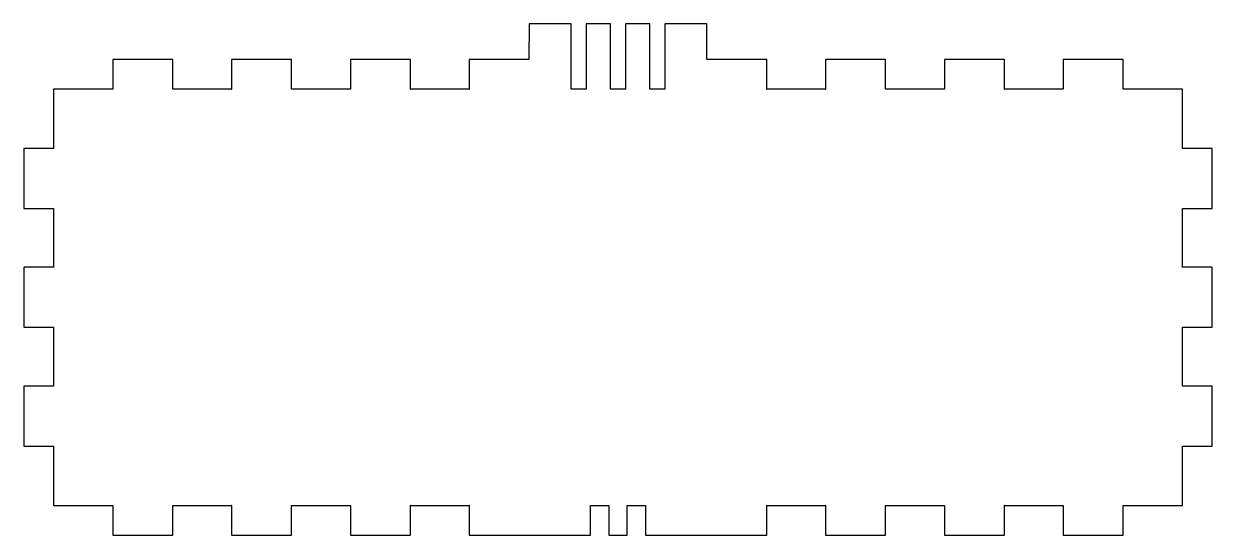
# Model space of a CAD drawing. Header units: millimetres. Extents: x -201 to 200, y 119 to 292.
import ezdxf

# ---------------------------------------------------------------- set-up
doc = ezdxf.new("R2010")
doc.units = ezdxf.units.MM
doc.layers.get('0').update_dxf_attribs({"linetype": 'CONTINUOUS'})

msp = doc.modelspace()

# ---------------------------------------------------------------- linework, layer by layer
for points in [[(49.65, 269.6), (49.65, 279.52), (49.63, 279.57), (49.57, 279.6), (29.53, 279.6), (29.45, 279.6), (29.45, 291.6), (15.3, 291.59), (15.3, 269.59), (10.3, 269.6), (10.3, 291.6), (2.05, 291.6), (2.05, 269.6), (-2.95, 269.6), (-2.95, 291.6), (-11.2, 291.6), (-11.2, 269.6), (-16.2, 269.6), (-16.2, 291.6), (-30.38, 291.55), (-30.43, 279.6), (-50.46, 279.6), (-50.52, 279.57), (-50.55, 279.52), (-50.55, 269.6), (-50.55, 269.59), (-50.53, 269.56), (-50.51, 269.56), (-50.5, 269.59), (-50.54, 269.6), (-50.55, 269.6), (-70.34, 269.6), (-70.36, 269.6), (-70.39, 269.59), (-70.38, 269.56), (-70.36, 269.56), (-70.34, 269.59), (-70.34, 269.6), (-70.34, 279.52), (-70.38, 279.57), (-70.43, 279.6), (-90.46, 279.6), (-90.52, 279.57), (-90.54, 279.52), (-90.54, 269.6), (-90.54, 269.59), (-90.53, 269.56), (-90.51, 269.56), (-90.5, 269.59), (-90.53, 269.6), (-90.54, 269.6), (-110.35, 269.6), (-110.36, 269.6), (-110.39, 269.59), (-110.38, 269.56), (-110.36, 269.56), (-110.35, 269.59), (-110.35, 269.6), (-110.35, 279.52), (-110.37, 279.57), (-110.43, 279.6), (-130.46, 279.6), (-130.52, 279.57), (-130.55, 279.52), (-130.55, 269.6), (-130.55, 269.59), (-130.53, 269.56), (-130.51, 269.56), (-130.5, 269.59), (-130.53, 269.6), (-130.55, 269.6), (-150.35, 269.6), (-150.36, 269.6), (-150.39, 269.59), (-150.38, 269.56), (-150.36, 269.56), (-150.35, 269.59), (-150.35, 269.6), (-150.35, 279.52), (-150.38, 279.57), (-150.43, 279.6), (-170.46, 279.6), (-170.52, 279.57), (-170.55, 279.52), (-170.55, 269.6), (-170.55, 269.59), (-170.53, 269.56), (-170.51, 269.56), (-170.5, 269.59), (-170.54, 269.6), (-170.55, 269.6), (-190.46, 269.6), (-190.51, 269.57), (-190.55, 269.52), (-190.55, 249.6), (-190.55, 249.59), (-190.53, 249.56), (-190.51, 249.56), (-190.5, 249.59), (-190.54, 249.6), (-190.55, 249.6), (-200.46, 249.6), (-200.52, 249.57), (-200.54, 249.52), (-200.54, 229.48), (-200.52, 229.43), (-200.46, 229.4), (-190.55, 229.4), (-190.54, 229.4), (-190.5, 229.42), (-190.51, 229.44), (-190.53, 229.44), (-190.55, 229.41), (-190.55, 229.4), (-190.55, 209.6), (-190.55, 209.59), (-190.53, 209.56), (-190.51, 209.56), (-190.5, 209.59), (-190.54, 209.6), (-190.55, 209.6), (-200.46, 209.6), (-200.52, 209.57), (-200.54, 209.52), (-200.54, 189.48), (-200.52, 189.43), (-200.46, 189.4), (-190.55, 189.4), (-190.54, 189.4), (-190.5, 189.42), (-190.51, 189.44), (-190.53, 189.44), (-190.55, 189.41), (-190.55, 189.4), (-190.55, 169.6), (-190.55, 169.59), (-190.53, 169.56), (-190.51, 169.56), (-190.5, 169.59), (-190.54, 169.6), (-190.55, 169.6), (-200.46, 169.6), (-200.52, 169.57), (-200.54, 169.52), (-200.54, 149.48), (-200.52, 149.43), (-200.46, 149.4), (-190.55, 149.4), (-190.54, 149.4), (-190.5, 149.42), (-190.51, 149.44), (-190.53, 149.44), (-190.55, 149.41), (-190.55, 149.4), (-190.55, 129.48), (-190.51, 129.43), (-190.46, 129.4), (-170.55, 129.4), (-170.54, 129.4), (-170.5, 129.42), (-170.51, 129.44), (-170.53, 129.44), (-170.55, 129.41), (-170.55, 129.4), (-170.55, 119.48), (-170.52, 119.43), (-170.46, 119.4), (-150.43, 119.4), (-150.38, 119.43), (-150.35, 119.48), (-150.35, 129.4), (-150.35, 129.41), (-150.36, 129.44), (-150.38, 129.44), (-150.39, 129.42), (-150.36, 129.4), (-150.35, 129.4), (-130.55, 129.4), (-130.53, 129.4), (-130.5, 129.42), (-130.51, 129.44), (-130.53, 129.44), (-130.55, 129.41), (-130.55, 129.4), (-130.55, 119.48), (-130.52, 119.43), (-130.46, 119.4), (-110.43, 119.4), (-110.37, 119.43), (-110.35, 119.48), (-110.35, 129.4), (-110.35, 129.41), (-110.36, 129.44), (-110.38, 129.44), (-110.39, 129.42), (-110.36, 129.4), (-110.35, 129.4), (-90.54, 129.4), (-90.53, 129.4), (-90.5, 129.42), (-90.51, 129.44), (-90.53, 129.44), (-90.54, 129.41), (-90.54, 129.4), (-90.54, 119.48), (-90.52, 119.43), (-90.46, 119.4), (-70.43, 119.4), (-70.38, 119.43), (-70.34, 119.48), (-70.34, 129.4), (-70.34, 129.41), (-70.36, 129.44), (-70.38, 129.44), (-70.39, 129.42), (-70.36, 129.4), (-70.34, 129.4), (-50.55, 129.4), (-50.54, 129.4), (-50.5, 129.42), (-50.51, 129.44), (-50.53, 129.44), (-50.55, 129.41), (-50.55, 129.4), (-50.55, 119.48), (-50.52, 119.43), (-50.46, 119.4), (-30.56, 119.4), (-9.68, 119.41), (-9.68, 129.41), (-3.52, 129.41), (-3.52, 119.41), (2.64, 119.41), (2.63, 129.41), (8.79, 129.41), (8.8, 119.41), (29.53, 119.4), (49.57, 119.4), (49.63, 119.43), (49.65, 119.48), (49.65, 129.4), (49.65, 129.41), (49.64, 129.44), (49.62, 129.44), (49.61, 129.42), (49.64, 129.4), (49.65, 129.4), (69.45, 129.4), (69.47, 129.4), (69.5, 129.42), (69.49, 129.44), (69.47, 129.44), (69.45, 129.41), (69.45, 129.4), (69.45, 119.48), (69.48, 119.43), (69.54, 119.4), (89.57, 119.4), (89.63, 119.43), (89.65, 119.48), (89.65, 129.4), (89.65, 129.41), (89.64, 129.44), (89.62, 129.44), (89.61, 129.42), (89.64, 129.4), (89.65, 129.4), (109.45, 129.4), (109.46, 129.4), (109.5, 129.42), (109.49, 129.44), (109.47, 129.44), (109.45, 129.41), (109.45, 129.4), (109.45, 119.48), (109.48, 119.43), (109.54, 119.4), (129.57, 119.4), (129.62, 119.43), (129.66, 119.48), (129.66, 129.4), (129.66, 129.41), (129.64, 129.44), (129.62, 129.44), (129.61, 129.42), (129.64, 129.4), (129.66, 129.4), (149.45, 129.4), (149.46, 129.4), (149.5, 129.42), (149.49, 129.44), (149.47, 129.44), (149.45, 129.41), (149.45, 129.4), (149.45, 119.48), (149.48, 119.43), (149.54, 119.4), (169.57, 119.4), (169.63, 119.43), (169.65, 119.48), (169.65, 129.4), (169.65, 129.41), (169.64, 129.44), (169.62, 129.44), (169.61, 129.42), (169.64, 129.4), (169.65, 129.4), (189.57, 129.4), (189.62, 129.43), (189.65, 129.48), (189.65, 149.4), (189.65, 149.41), (189.64, 149.44), (189.61, 149.44), (189.61, 149.42), (189.64, 149.4), (189.65, 149.4), (199.57, 149.4), (199.63, 149.43), (199.65, 149.48), (199.65, 169.52), (199.63, 169.57), (199.57, 169.6), (189.65, 169.6), (189.64, 169.6), (189.61, 169.59), (189.61, 169.56), (189.64, 169.56), (189.65, 169.59), (189.65, 169.6), (189.65, 189.4), (189.65, 189.41), (189.64, 189.44), (189.61, 189.44), (189.61, 189.42), (189.64, 189.4), (189.65, 189.4), (199.57, 189.4), (199.63, 189.43), (199.65, 189.48), (199.65, 209.52), (199.63, 209.57), (199.57, 209.6), (189.65, 209.6), (189.64, 209.6), (189.61, 209.59), (189.61, 209.56), (189.64, 209.56), (189.65, 209.59), (189.65, 209.6), (189.65, 229.4), (189.65, 229.41), (189.64, 229.44), (189.61, 229.44), (189.61, 229.42), (189.64, 229.4), (189.65, 229.4), (199.57, 229.4), (199.63, 229.43), (199.65, 229.48), (199.65, 249.52), (199.63, 249.57), (199.57, 249.6), (189.65, 249.6), (189.64, 249.6), (189.61, 249.59), (189.61, 249.56), (189.64, 249.56), (189.65, 249.59), (189.65, 249.6), (189.65, 269.52), (189.62, 269.57), (189.57, 269.6), (169.65, 269.6), (169.64, 269.6), (169.61, 269.59), (169.62, 269.56), (169.64, 269.56), (169.65, 269.59), (169.65, 269.6), (169.65, 279.52), (169.63, 279.57), (169.57, 279.6), (149.54, 279.6), (149.48, 279.57), (149.45, 279.52), (149.45, 269.6), (149.45, 269.59), (149.47, 269.56), (149.49, 269.56), (149.5, 269.59), (149.46, 269.6), (149.45, 269.6), (129.66, 269.6), (129.64, 269.6), (129.61, 269.59), (129.62, 269.56), (129.64, 269.56), (129.66, 269.59), (129.66, 269.6), (129.66, 279.52), (129.62, 279.57), (129.57, 279.6), (109.54, 279.6), (109.48, 279.57), (109.45, 279.52), (109.45, 269.6), (109.45, 269.59), (109.47, 269.56), (109.49, 269.56), (109.5, 269.59), (109.46, 269.6), (109.45, 269.6), (89.65, 269.6), (89.64, 269.6), (89.61, 269.59), (89.62, 269.56), (89.64, 269.56), (89.65, 269.59), (89.65, 269.6), (89.65, 279.52), (89.63, 279.57), (89.57, 279.6), (69.54, 279.6), (69.48, 279.57), (69.45, 279.52), (69.45, 269.6), (69.45, 269.59), (69.47, 269.56), (69.49, 269.56), (69.5, 269.59), (69.47, 269.6), (69.45, 269.6)], [(49.65, 269.6), (49.65, 269.59), (49.64, 269.56), (49.62, 269.56), (49.61, 269.59), (49.64, 269.6)]]:
    msp.add_lwpolyline(points, close=True)

doc.saveas('drawing.dxf')
